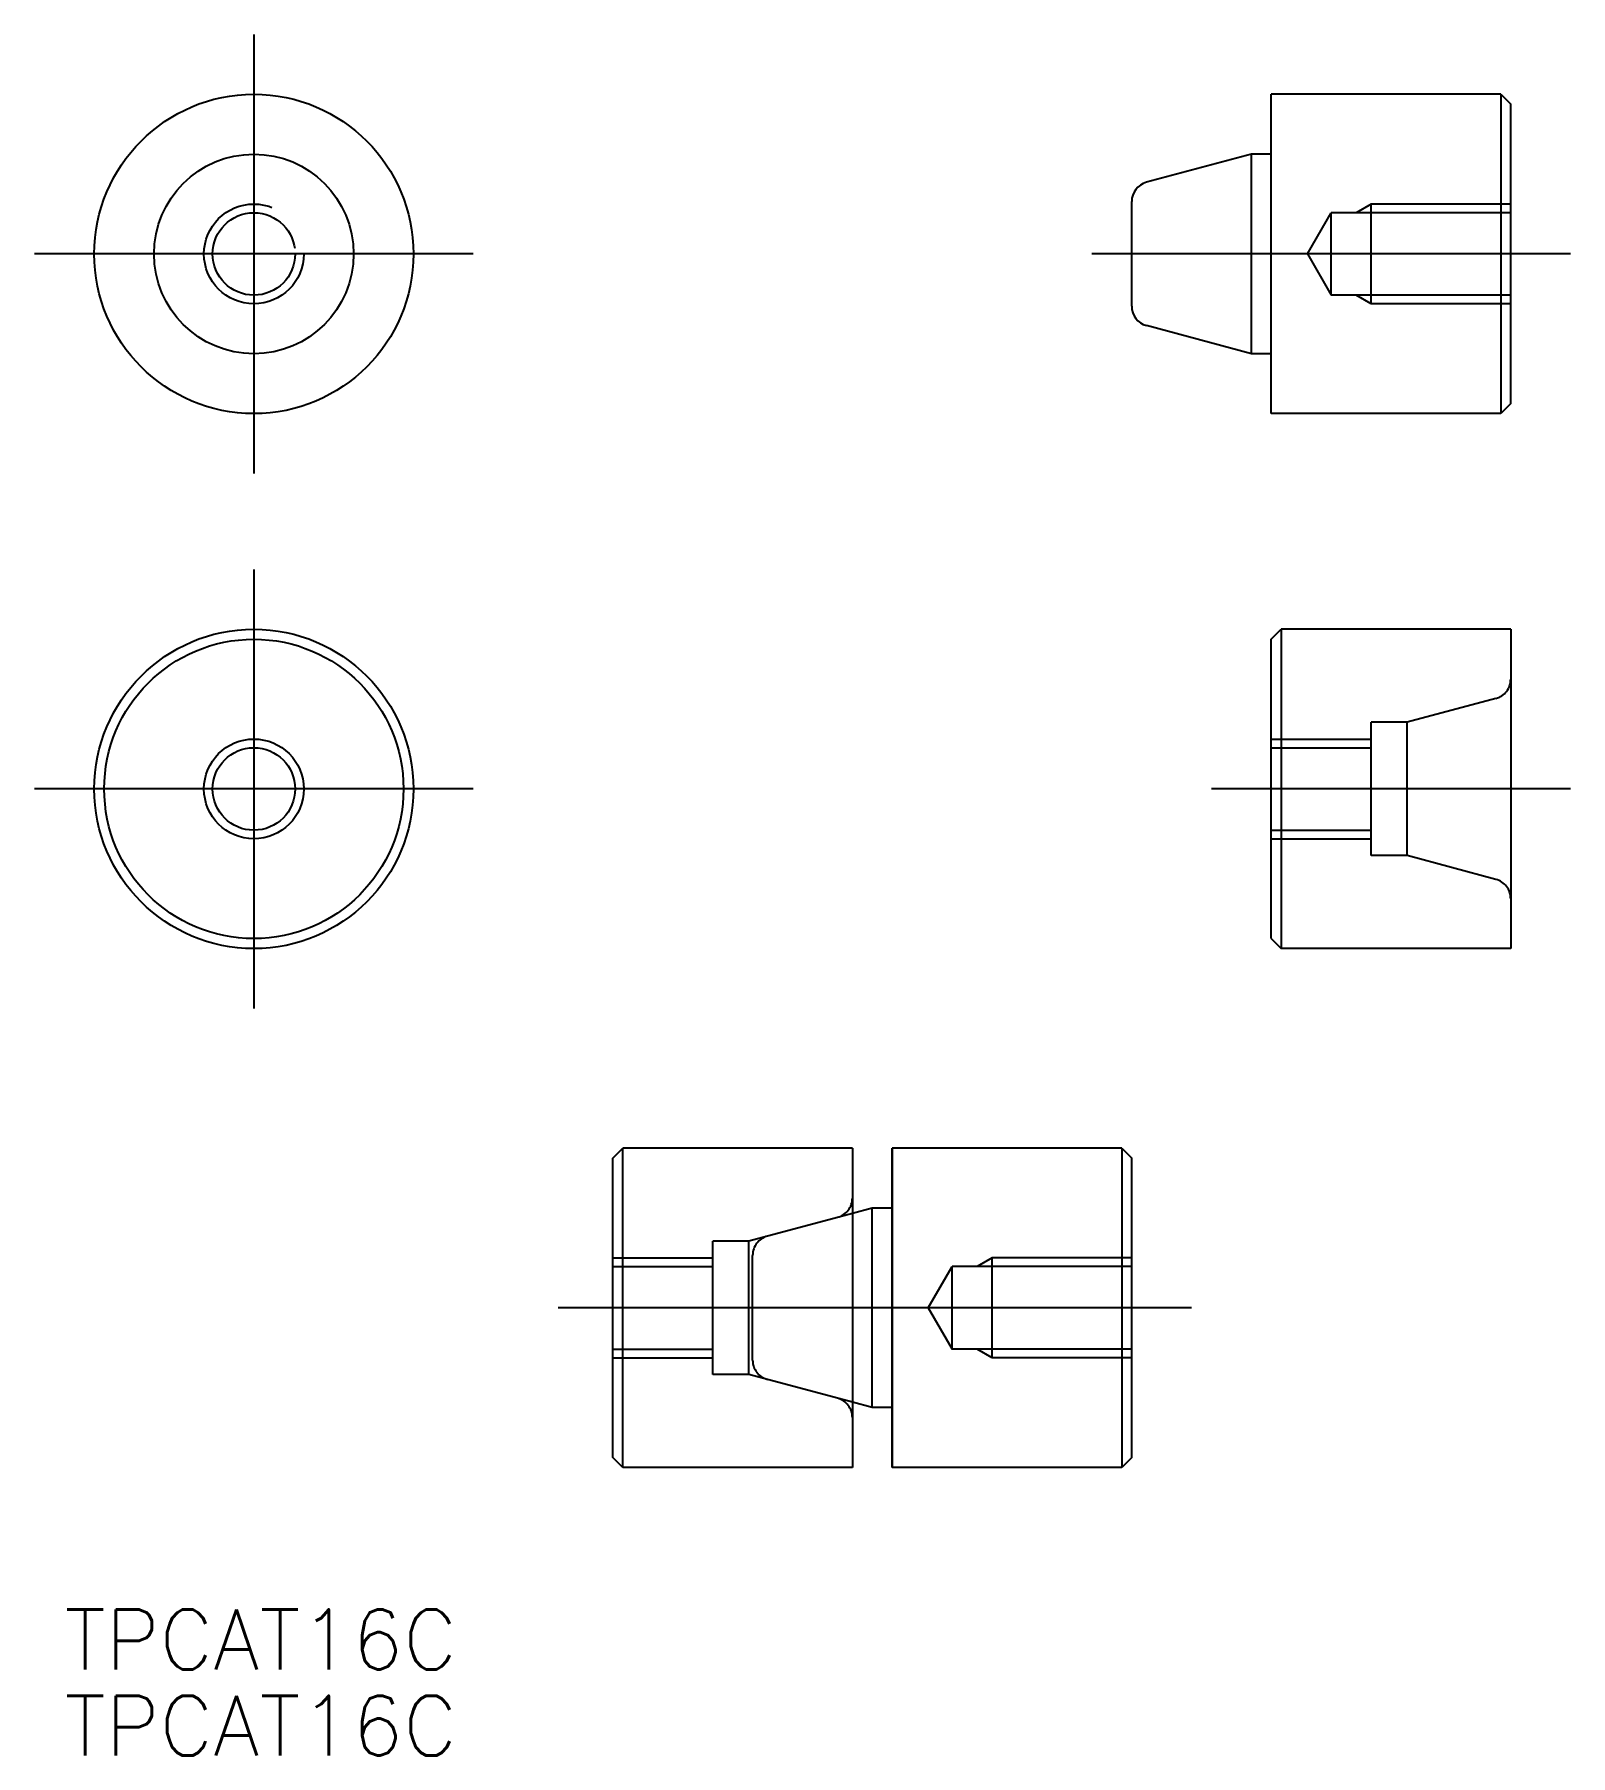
# Model space of a CAD drawing. Extents: x -11 to 66, y -48.4 to 37.8.
import ezdxf

# ---------------------------------------------------------------- set-up
doc = ezdxf.new("R2010")
doc.units = 0
doc.linetypes.add('CENTER', pattern=[50.8, 31.75, -6.35, 6.35, -6.35])
doc.linetypes.add('DASHED', pattern=[19.05, 12.7, -6.35])
doc.layers.get('0').update_dxf_attribs({"linetype": 'CONTINUOUS'})
doc.layers.add('CENTER', color=1, linetype='CENTER')
doc.styles.get("Standard").update_dxf_attribs({"font": 'txt.shx', "height": 3, "bigfont": 'bigfont.shx'})

# ---------------------------------------------------------------- blocks, each defined once
blk = doc.blocks.new('*U2')
at = {"color": 7, "linetype": 'CONTINUOUS'}
blk.add_text('TPCAT16C', height=3, dxfattribs=at).set_placement((-9.488, -44.118))
blk = doc.blocks.new('*U3')
at = {"color": 7, "linetype": 'CONTINUOUS'}
blk.add_text('TPCAT16C', height=3, dxfattribs=at).set_placement((-9.488, -48.439))

msp = doc.modelspace()

# ---------------------------------------------------------------- linework, layer by layer
at = {"color": 7, "linetype": 'CONTINUOUS'}
for p, q in [((62.5, 34.809279), (51, 34.809279)), ((51, 18.809279), (51, 34.809279)), ((62.5, 34.809279), (63, 34.309279)), ((62.5, 34.809279), (62.5, 18.809279)), ((63, 19.309279), (63, 34.309279)), ((50, 31.809279), (44.741181, 30.400183)), ((50, 21.809279), (50, 31.809279)), ((51, 31.809279), (50, 31.809279)), ((44, 24.184301), (44, 29.434257)), ((50, 21.809279), (44.741181, 23.218375)), ((51, 21.809279), (50, 21.809279)), ((63, 19.309279), (62.5, 18.809279)), ((62.5, 18.809279), (51, 18.809279)), ((51, 7.5), (51.5, 8)), ((63, 8), (51.5, 8)), ((51.5, 8), (51.5, -8)), ((63, 8), (63, -8)), ((51, -7.5), (51, 7.5)), ((51, -7.5), (51.5, -8)), ((63, -8), (51.5, -8)), ((18, -18.5), (18.5, -18)), ((30, -18), (18.5, -18)), ((18.5, -34), (18.5, -18)), ((30, -18), (30, -34)), ((32, -34), (32, -18)), ((43.5, -18), (32, -18)), ((32, -18), (32, -34)), ((43.5, -18), (44, -18.5)), ((43.5, -18), (43.5, -34)), ((18, -33.5), (18, -18.5)), ((44, -33.5), (44, -18.5)), ((31, -21), (30, -21.267949)), ((32, -21), (31, -21)), ((31, -31), (31, -21)), ((31, -31), (30, -30.732051)), ((32, -31), (31, -31)), ((18.5, -34), (18, -33.5)), ((44, -33.5), (43.5, -34)), ((30, -34), (18.5, -34)), ((43.5, -34), (32, -34))]:
    msp.add_line(p, q, dxfattribs=at)
at = {"color": 3, "linetype": 'DASHED'}
for p, q in [((52.80662, 26.809279), (54, 28.876279)), ((54, 24.742279), (54, 28.876279)), ((63, 28.876279), (54, 28.876279)), ((56, 29.309279), (55.250022, 28.876279)), ((56, 24.309279), (56, 29.309279)), ((63, 29.309279), (56, 29.309279)), ((52.80662, 26.809279), (54, 24.742279)), ((63, 24.742279), (54, 24.742279)), ((56, 24.309279), (55.250022, 24.742279)), ((63, 24.309279), (56, 24.309279)), ((62.258819, 4.533452), (57.803847, 3.339746)), ((57.803847, 3.339746), (56, 3.339746)), ((56, -3.339746), (56, 3.339746)), ((57.803847, -3.339746), (57.803847, 3.339746)), ((51, 2.5), (56, 2.5)), ((51, 2.067), (56, 2.067)), ((51, -2.067), (56, -2.067)), ((51, -2.5), (56, -2.5)), ((57.803847, -3.339746), (56, -3.339746)), ((62.258819, -4.533452), (57.803847, -3.339746)), ((30, -21.267949), (24.803847, -22.660254)), ((23, -29.339746), (23, -22.660254)), ((24.803847, -22.660254), (23, -22.660254)), ((24.803847, -29.339746), (24.803847, -22.660254)), ((18, -23.5), (23, -23.5)), ((18, -23.933), (23, -23.933)), ((25, -28.624978), (25, -23.375022)), ((33.80662, -26), (35, -23.933)), ((44, -23.933), (35, -23.933)), ((35, -28.067), (35, -23.933)), ((37, -23.5), (36.250022, -23.933)), ((44, -23.5), (37, -23.5)), ((37, -28.5), (37, -23.5)), ((33.80662, -26), (35, -28.067)), ((18, -28.067), (23, -28.067)), ((44, -28.067), (35, -28.067)), ((37, -28.5), (36.250022, -28.067)), ((18, -28.5), (23, -28.5)), ((44, -28.5), (37, -28.5)), ((24.803847, -29.339746), (23, -29.339746)), ((30, -30.732051), (24.803847, -29.339746))]:
    msp.add_line(p, q, dxfattribs=at)
at = {"color": 7, "linetype": 'CONTINUOUS'}
for centre, radius in [((0, 26.809279), 8), ((0, 26.809279), 5), ((0, 0), 8), ((0, 0), 7.5), ((0, 0), 2.067)]:
    msp.add_circle(centre, radius, dxfattribs=at)
at = {"color": 3, "linetype": 'DASHED'}
for radius in [2.5, 2.067]:
    msp.add_circle((0, 26.809279), radius, dxfattribs=at)
at = {"color": 3, "linetype": 'CONTINUOUS'}
msp.add_circle((0, 0), 2.5, dxfattribs=at)
at = {"color": 7, "linetype": 'CONTINUOUS'}
for centre, start, end in [((45, 29.434257), 105, 180), ((45, 24.184301), 180, 255)]:
    msp.add_arc(centre, 1, start, end, dxfattribs=at)
at = {"color": 3, "linetype": 'DASHED'}
for centre, start, end in [((62, 5.499378), 285, 0), ((62, -5.499378), 0, 75), ((29, -20.500622), 285, 0), ((26, -23.375022), 105, 180), ((26, -28.624978), 180, 255), ((29, -31.499378), 0, 75)]:
    msp.add_arc(centre, 1, start, end, dxfattribs=at)
at = {"layer": 'CENTER', "color": 1, "linetype": 'CENTER'}
for p, q in [((0, 37.809279), (0, 15.809279)), ((11, 26.809279), (-11, 26.809279)), ((66, 26.809279), (42, 26.809279)), ((0, 11), (0, -11)), ((11, 0), (-11, 0)), ((66, 0), (48, 0)), ((47, -26), (15, -26))]:
    msp.add_line(p, q, dxfattribs=at)

# ---------------------------------------------------------------- block references
at = {"color": 7, "linetype": 'CONTINUOUS'}
for name in ['*U2', '*U3']:
    msp.add_blockref(name, (0, 0), dxfattribs=at)

doc.saveas('drawing.dxf')
